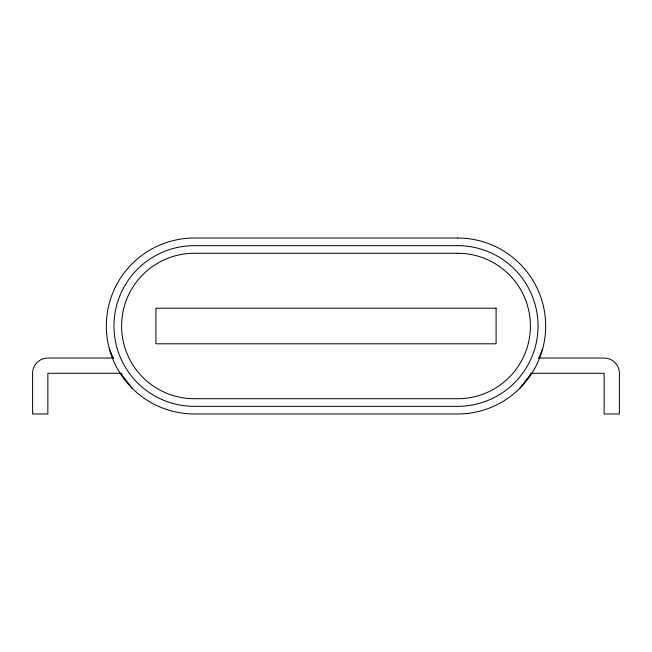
<?xml version="1.0" encoding="UTF-8"?>
<svg xmlns="http://www.w3.org/2000/svg" width="652" height="652" viewBox="0 0 652 652"><rect width="100%" height="100%" fill="white"/><g stroke="black" fill="none" stroke-linecap="round" stroke-linejoin="round"><path stroke-width="0.98" d="M538.829 358.038L542.668 348.771M519.905 388.201L531.347 373.286M113.807 358.038L47.857 358.038A15.257 15.257 0 0 0 32.6 373.286L32.6 413.971L47.857 413.971L47.857 373.286L121.924 373.286M538.609 358.038L604.143 358.038A15.257 15.257 0 0 1 619.4 373.286L619.4 413.971L604.143 413.971L604.143 373.286L530.541 373.286M120.653 373.286L132.095 388.201M109.332 348.771L113.171 358.038M457.696 238.029L194.304 238.029A87.971 87.971 0 0 0 106.333 326A87.971 87.971 0 0 0 194.304 413.971L457.696 413.971A87.971 87.971 0 0 0 545.667 326A87.971 87.971 0 0 0 457.696 238.029M457.696 245.657L194.304 245.657A80.343 80.343 0 0 0 113.961 326A80.343 80.343 0 0 0 194.304 406.343L457.696 406.343A80.343 80.343 0 0 0 538.039 326A80.343 80.343 0 0 0 457.696 245.657M457.696 253.286L194.304 253.286A72.714 72.714 0 0 0 121.59 326A72.714 72.714 0 0 0 194.304 398.714L457.696 398.714A72.714 72.714 0 0 0 530.41 326A72.714 72.714 0 0 0 457.696 253.286M496.091 308.2L155.91 308.2L155.91 343.8L496.091 343.8L496.091 308.2"/></g></svg>
